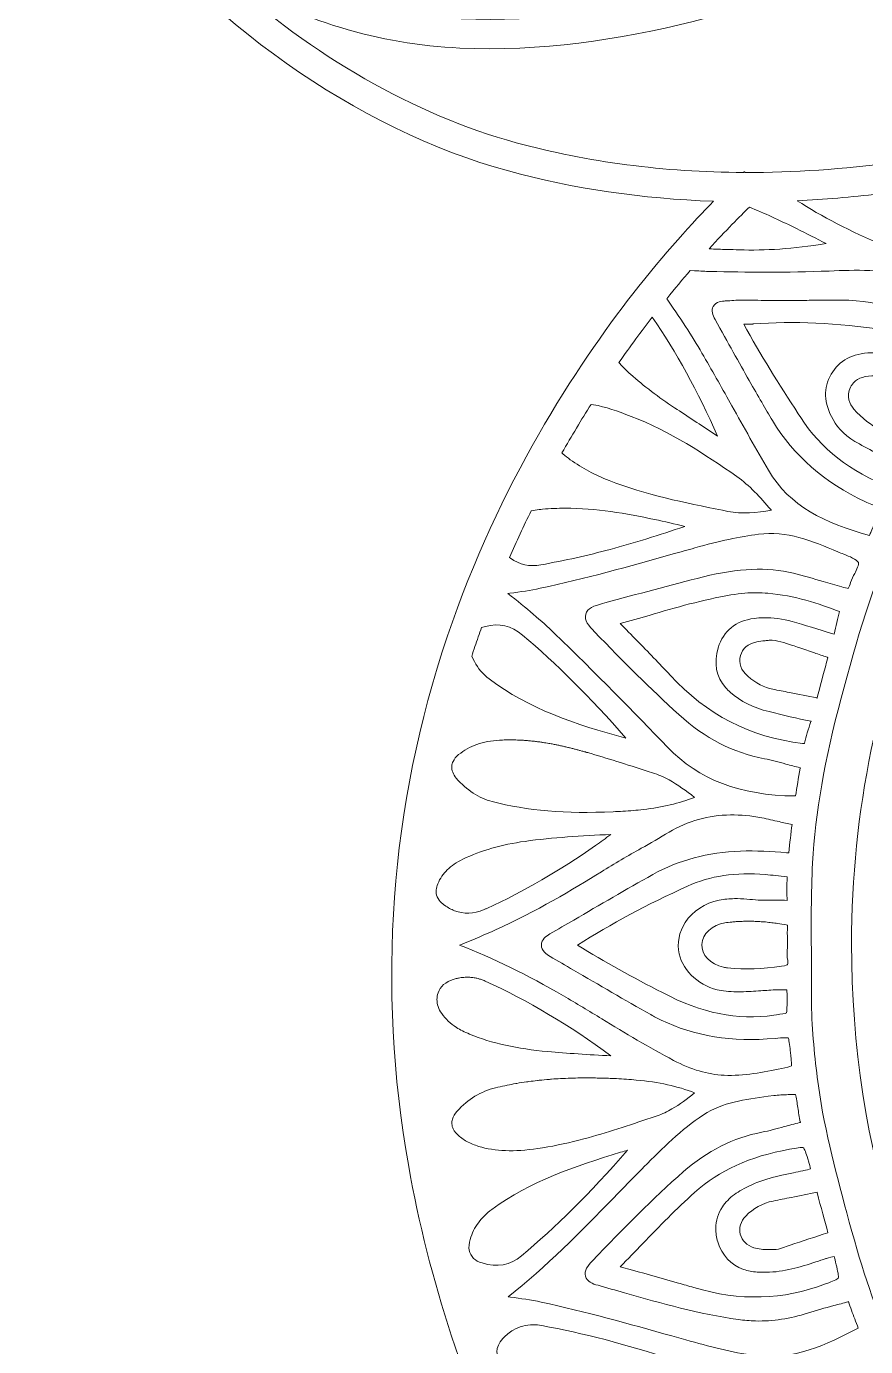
# Model space of a CAD drawing. Extents: x 126 to 2875, y -2951 to -49.
# Drawn here: x 126 to 579, y -1812 to -1100 of the extents above; entities that cross this region are included whole.
import ezdxf

# ---------------------------------------------------------------- set-up
doc = ezdxf.new("R2010")
doc.units = 0
doc.header["$MEASUREMENT"] = 0
doc.layers.add('Layer 1', color=7, linetype='Continuous')

# ---------------------------------------------------------------- blocks, each defined once
blk = doc.blocks.new('block 2')
at = {"layer": 'Layer 1', "lineweight": 0}
for points, knots in [([(2818.52, -1015.73), (2765.29, -1065.49), (2703.63, -1093.3), (2640.24, -1096.15), (2556.69, -1099.87), (2474.7, -1071.45), (2412.6, -1046.28), (2390.46, -1037.31), (2368.11, -1027.6), (2346.48, -1018.23), (2338.27, -1014.67), (2330.02, -1011.09), (2321.71, -1007.53), (2370.51, -1008.44), (2426.27, -1007.2), (2513.09, -924.65), (2568.78, -871.7), (2642.17, -798.11), (2625.81, -711.87), (2622.52, -694.49), (2611.09, -653.09), (2560.09, -612.54), (2565.36, -622.37), (2601.86, -692.87), (2569.54, -747.69), (2554.2, -773.71), (2526.78, -791.73), (2470.03, -803.98), (2455.63, -807.08), (2439.86, -809.44), (2422.81, -811.04), (2491.94, -734.79), (2533.75, -634.63), (2547.11, -513), (2561.91, -378.42), (2538.09, -252.24), (2515.5, -170.1), (2510.84, -153.21), (2505.7, -136.24), (2500.21, -119.65), (2496.11, -107.32), (2491.02, -97.85), (2485.03, -91.28), (2485.03, -91.28), (2489.08, -88.91), (2489.08, -88.91), (2488.22, -87.43), (2467.53, -52.75), (2420.58, -50.35), (2390.21, -48.79), (2356.11, -61.25), (2319.21, -87.4), (2293.72, -105.48), (2266.78, -130.21), (2238.64, -161.33), (2186.92, -191.97), (2146.46, -219.39), (2111.33, -247.55), (2059.02, -289.5), (2001.37, -329.63), (1934.36, -338.98), (1877.45, -346.93), (1826.29, -329.19), (1772.12, -310.4), (1744.15, -300.69), (1715.23, -290.66), (1685.52, -284.53), (1598.6, -266.59), (1534.9, -282.01), (1500.31, -329.06), (1465.72, -282.01), (1402.02, -266.61), (1315.1, -284.53), (1285.39, -290.66), (1256.47, -300.69), (1228.5, -310.4), (1174.33, -329.19), (1123.17, -346.93), (1066.26, -338.98), (999.25, -329.63), (941.6, -289.5), (889.29, -247.55), (854.16, -219.39), (813.72, -191.97), (761.98, -161.33), (733.84, -130.21), (706.9, -105.48), (681.41, -87.4), (644.51, -61.25), (610.42, -48.78), (580.04, -50.35), (533.09, -52.75), (512.4, -87.43), (511.54, -88.91), (511.54, -88.91), (515.6, -91.28), (515.6, -91.28), (509.6, -97.85), (504.51, -107.32), (500.43, -119.65), (494.91, -136.25), (489.76, -153.22), (485.12, -170.1), (462.53, -252.24), (438.71, -378.42), (453.51, -513), (466.87, -634.63), (508.68, -734.79), (577.81, -811.04), (560.76, -809.44), (544.99, -807.08), (530.59, -803.98), (473.84, -791.73), (446.42, -773.71), (431.08, -747.69), (398.76, -692.87), (435.26, -622.37), (440.53, -612.54), (389.53, -653.09), (378.1, -694.49), (374.81, -711.87), (358.45, -798.11), (431.84, -871.7), (487.53, -924.65), (574.36, -1007.2), (630.11, -1008.44), (678.91, -1007.53), (670.6, -1011.09), (662.35, -1014.67), (654.14, -1018.23), (632.51, -1027.6), (610.16, -1037.31), (588.02, -1046.28), (525.92, -1071.45), (443.9, -1099.88), (360.39, -1096.15), (296.99, -1093.3), (235.33, -1065.49), (182.1, -1015.73), (182.1, -1015.73), (125.87, -963.15), (125.87, -963.15), (125.87, -963.15), (170.22, -1026.07), (170.22, -1026.07), (219.77, -1096.34), (304.4, -1156.08), (385.84, -1178.26), (421.01, -1187.83), (457.96, -1193.28), (496.54, -1194.59), (485.65, -1205.66), (470.29, -1222.36), (453.05, -1244.47), (422.71, -1283.4), (380.73, -1347.02), (353.04, -1429.06), (321.9, -1521.35), (314.84, -1617.62), (332.07, -1715.18), (353.53, -1836.78), (412.97, -1960.62), (508.76, -2083.27), (508.76, -2083.27), (517.35, -2094.25), (517.35, -2094.25), (517.35, -2094.25), (522.39, -2081.24), (522.39, -2081.24), (522.59, -2080.7), (544.03, -2026.57), (607.28, -1966.45), (618.55, -1955.74), (631.63, -1944.41), (646.68, -1932.9), (644.92, -1962.85), (643.59, -2025.77), (654.99, -2105.75), (664.24, -2170.7), (680.05, -2233.27), (701.96, -2291.74), (729.36, -2364.83), (766.43, -2431.68), (812.16, -2490.44), (814.05, -2493.21), (839.63, -2531.25), (859.49, -2587.32), (878.32, -2640.42), (895.73, -2721.14), (871.87, -2804.06), (871.87, -2804.06), (865.62, -2825.84), (865.62, -2825.84), (865.62, -2825.84), (884.08, -2812.68), (884.08, -2812.68), (885.65, -2811.57), (922.92, -2784.71), (954.16, -2735.73), (978.8, -2697.08), (1003.28, -2637.97), (992.89, -2564.05), (993.48, -2564.79), (994.03, -2565.49), (994.54, -2566.17), (1016.21, -2595.31), (1039.76, -2622.73), (1064.5, -2647.63), (1109.21, -2692.65), (1155.37, -2726.78), (1201.72, -2749.11), (1255.68, -2775.1), (1310.13, -2785.14), (1363.64, -2778.93), (1378.87, -2809.5), (1404.34, -2833.21), (1429, -2856.2), (1455.2, -2880.59), (1479.94, -2903.62), (1493.04, -2933.91), (1493.04, -2933.91), (1500.31, -2950.67), (1500.31, -2950.67), (1500.31, -2950.67), (1507.58, -2933.91), (1507.58, -2933.91), (1520.68, -2903.62), (1545.42, -2880.59), (1571.62, -2856.2), (1596.29, -2833.21), (1621.76, -2809.5), (1636.98, -2778.93), (1690.49, -2785.14), (1744.94, -2775.1), (1798.9, -2749.11), (1845.25, -2726.78), (1891.43, -2692.65), (1936.12, -2647.63), (1960.86, -2622.73), (1984.41, -2595.33), (2006.08, -2566.18), (2006.59, -2565.5), (2007.14, -2564.79), (2007.73, -2564.05), (1997.35, -2637.97), (2021.82, -2697.08), (2046.46, -2735.73), (2077.7, -2784.71), (2114.98, -2811.57), (2116.54, -2812.68), (2116.54, -2812.68), (2135, -2825.84), (2135, -2825.84), (2135, -2825.84), (2128.75, -2804.06), (2128.75, -2804.06), (2104.89, -2721.14), (2122.3, -2640.42), (2141.13, -2587.32), (2161.01, -2531.22), (2186.59, -2493.18), (2188.46, -2490.44), (2234.19, -2431.68), (2271.26, -2364.83), (2298.65, -2291.74), (2320.57, -2233.27), (2336.38, -2170.7), (2345.63, -2105.75), (2357.03, -2025.77), (2355.7, -1962.85), (2353.94, -1932.9), (2368.99, -1944.41), (2382.07, -1955.74), (2393.34, -1966.45), (2456.59, -2026.57), (2478.03, -2080.7), (2478.23, -2081.24), (2478.23, -2081.24), (2483.25, -2094.29), (2483.25, -2094.29), (2483.25, -2094.29), (2491.86, -2083.27), (2491.86, -2083.27), (2587.65, -1960.62), (2647.09, -1836.78), (2668.55, -1715.18), (2685.78, -1617.62), (2678.72, -1521.35), (2647.58, -1429.06), (2619.89, -1347.02), (2577.91, -1283.4), (2547.57, -1244.47), (2530.33, -1222.36), (2514.97, -1205.66), (2504.08, -1194.59), (2542.66, -1193.28), (2579.61, -1187.83), (2614.78, -1178.26), (2696.22, -1156.08), (2780.85, -1096.34), (2830.4, -1026.07), (2830.4, -1026.07), (2874.75, -963.15), (2874.75, -963.15), (2874.75, -963.15), (2818.52, -1015.73), (2818.52, -1015.73)], [0, 0, 0, 0, 1, 1, 1, 2, 2, 2, 3, 3, 3, 4, 4, 4, 5, 5, 5, 6, 6, 6, 7, 7, 7, 8, 8, 8, 9, 9, 9, 10, 10, 10, 11, 11, 11, 12, 12, 12, 13, 13, 13, 14, 14, 14, 15, 15, 15, 16, 16, 16, 17, 17, 17, 18, 18, 18, 19, 19, 19, 20, 20, 20, 21, 21, 21, 22, 22, 22, 23, 23, 23, 24, 24, 24, 25, 25, 25, 26, 26, 26, 27, 27, 27, 28, 28, 28, 29, 29, 29, 30, 30, 30, 31, 31, 31, 32, 32, 32, 33, 33, 33, 34, 34, 34, 35, 35, 35, 36, 36, 36, 37, 37, 37, 38, 38, 38, 39, 39, 39, 40, 40, 40, 41, 41, 41, 42, 42, 42, 43, 43, 43, 44, 44, 44, 45, 45, 45, 46, 46, 46, 47, 47, 47, 48, 48, 48, 49, 49, 49, 50, 50, 50, 51, 51, 51, 52, 52, 52, 53, 53, 53, 54, 54, 54, 55, 55, 55, 56, 56, 56, 57, 57, 57, 58, 58, 58, 59, 59, 59, 60, 60, 60, 61, 61, 61, 62, 62, 62, 63, 63, 63, 64, 64, 64, 65, 65, 65, 66, 66, 66, 67, 67, 67, 68, 68, 68, 69, 69, 69, 70, 70, 70, 71, 71, 71, 72, 72, 72, 73, 73, 73, 74, 74, 74, 75, 75, 75, 76, 76, 76, 77, 77, 77, 78, 78, 78, 79, 79, 79, 80, 80, 80, 81, 81, 81, 82, 82, 82, 83, 83, 83, 84, 84, 84, 85, 85, 85, 86, 86, 86, 87, 87, 87, 88, 88, 88, 89, 89, 89, 90, 90, 90, 91, 91, 91, 92, 92, 92, 93, 93, 93, 94, 94, 94, 95, 95, 95, 96, 96, 96, 97, 97, 97, 98, 98, 98, 99, 99, 99, 100, 100, 100, 101, 101, 101, 102, 102, 102, 102]), ([(389.99, -1163), (335.28, -1148.08), (279.05, -1115.48), (233.94, -1074.11), (273.72, -1097.11), (316.27, -1110.01), (359.69, -1111.96), (446.26, -1115.82), (530.38, -1086.73), (593.97, -1060.94), (616.29, -1051.9), (638.72, -1042.17), (660.44, -1032.75), (710.27, -1011.14), (761.81, -988.77), (814.63, -973.69), (906.24, -947.48), (993.63, -946.38), (1067.34, -970.54), (1143.23, -995.39), (1209.54, -1049.32), (1249.28, -1118.53), (1257.29, -1132.44), (1264.12, -1146.79), (1269.81, -1161.6), (1270.54, -1163.57), (1271.27, -1165.53), (1272, -1167.49), (1283.74, -1200.08), (1290.03, -1234.99), (1290.96, -1272.74), (1283.19, -1254.7), (1274.52, -1239.14), (1265.03, -1226.24), (1255.44, -1213.22), (1246.02, -1201.16), (1236.49, -1190.06), (1236.26, -1189.78), (1236.02, -1189.49), (1235.78, -1189.23), (1195.67, -1142.75), (1153.32, -1113.34), (1086.59, -1102.24), (1067.26, -1099.03), (1046, -1097.38), (1022.33, -1097.38), (960.36, -1097.38), (881.85, -1108.65), (777.96, -1132.37), (777.96, -1132.37), (777.94, -1132.35), (777.94, -1132.35), (777.94, -1132.35), (777.92, -1132.37), (777.92, -1132.37), (747.21, -1139.38), (714.27, -1147.48), (678.89, -1156.7), (621.07, -1171.75), (565.82, -1179.22), (513.59, -1179.06), (513.59, -1179.06), (513.57, -1179.06), (513.57, -1179.06), (513.57, -1179.06), (513.24, -1178.67), (513.24, -1178.67), (513.16, -1178.71), (513, -1178.86), (512.76, -1179.06), (469.71, -1178.89), (428.71, -1173.52), (389.99, -1163)], [0, 0, 0, 0, 1, 1, 1, 2, 2, 2, 3, 3, 3, 4, 4, 4, 5, 5, 5, 6, 6, 6, 7, 7, 7, 8, 8, 8, 9, 9, 9, 10, 10, 10, 11, 11, 11, 12, 12, 12, 13, 13, 13, 14, 14, 14, 15, 15, 15, 16, 16, 16, 17, 17, 17, 18, 18, 18, 19, 19, 19, 20, 20, 20, 21, 21, 21, 22, 22, 22, 23, 23, 23, 24, 24, 24, 24]), ([(648.52, -1911.71), (648.52, -1911.71), (648.18, -1911.22), (648.18, -1911.22), (643.4, -1904.38), (638.58, -1896.56), (632.97, -1886.63), (629.41, -1880.32), (625.71, -1873.95), (622.13, -1867.79), (610.87, -1848.47), (599.24, -1828.47), (590.49, -1807.47), (582.52, -1788.39), (575.72, -1767.69), (568.4, -1740.32), (562.1, -1716.73), (555.58, -1692.36), (552.46, -1667.12), (550.9, -1654.43), (549.31, -1639.44), (549.39, -1624.41), (549.44, -1616.58), (549.38, -1608.62), (549.31, -1600.92), (549.19, -1584.75), (549.04, -1568.03), (549.96, -1551.65), (551.48, -1524.24), (556.37, -1495.97), (565.33, -1462.68), (573.98, -1430.55), (582.17, -1401.69), (594.97, -1374.1), (600.77, -1361.53), (607.77, -1349.28), (614.55, -1337.44), (618.01, -1331.36), (621.59, -1325.08), (624.99, -1318.81), (645.7, -1280.61), (672.77, -1245.44), (707.75, -1211.31), (707.75, -1211.31), (711.41, -1207.73), (711.41, -1207.73), (724.94, -1194.5), (738.87, -1180.88), (753.74, -1168.77), (745.01, -1184.49), (737.59, -1201.34), (731.61, -1218.99), (731.61, -1218.99), (727.25, -1223.28), (727.25, -1223.28), (678.37, -1271.35), (639.94, -1327.55), (613.03, -1390.29), (585.2, -1455.16), (571.05, -1524.07), (570.97, -1595.1), (570.83, -1704.59), (604.23, -1809.49), (667.58, -1898.47), (661.1, -1902.76), (654.75, -1907.18), (648.52, -1911.71)], [0, 0, 0, 0, 1, 1, 1, 2, 2, 2, 3, 3, 3, 4, 4, 4, 5, 5, 5, 6, 6, 6, 7, 7, 7, 8, 8, 8, 9, 9, 9, 10, 10, 10, 11, 11, 11, 12, 12, 12, 13, 13, 13, 14, 14, 14, 15, 15, 15, 16, 16, 16, 17, 17, 17, 18, 18, 18, 19, 19, 19, 20, 20, 20, 21, 21, 21, 22, 22, 22, 22]), ([(607.95, -1223.56), (607.06, -1223.39), (606.19, -1223.21), (605.3, -1223.04), (599.4, -1221.88), (593.83, -1220.81), (588.62, -1218.59), (569.99, -1210.69), (554.93, -1202.9), (541.64, -1194.28), (556.14, -1193.59), (570.86, -1192.38), (585.77, -1190.6), (585.77, -1190.6), (587.32, -1192.28), (587.32, -1192.28), (590.71, -1195.95), (595.11, -1200.84), (599.08, -1206.08), (603.01, -1211.29), (605.44, -1217.24), (607.95, -1223.56)], [0, 0, 0, 0, 1, 1, 1, 2, 2, 2, 3, 3, 3, 4, 4, 4, 5, 5, 5, 6, 6, 6, 7, 7, 7, 7]), ([(515.86, -1197.81), (515.86, -1197.81), (517.19, -1198.34), (517.19, -1198.34), (525.52, -1201.67), (533.61, -1205.59), (541.19, -1209.33), (546.59, -1211.99), (552.05, -1214.77), (557.35, -1217.47), (539.15, -1220.25), (524.37, -1221.28), (510.34, -1220.81), (508.16, -1220.73), (505.96, -1220.68), (503.77, -1220.62), (500.6, -1220.54), (497.38, -1220.44), (494.16, -1220.3), (503.2, -1210.33), (510.7, -1202.79), (515.86, -1197.81)], [0, 0, 0, 0, 1, 1, 1, 2, 2, 2, 3, 3, 3, 4, 4, 4, 5, 5, 5, 6, 6, 6, 7, 7, 7, 7]), ([(483.94, -1231.9), (483.94, -1231.9), (486.31, -1232.06), (486.31, -1232.06), (489.44, -1232.28), (492.18, -1232.41), (494.7, -1232.46), (513.73, -1232.88), (536.24, -1233.18), (558.87, -1232.22), (573.1, -1231.6), (588.3, -1231.43), (602.94, -1234.18), (612.44, -1235.97), (621.37, -1240.7), (631.03, -1249.08), (633.16, -1250.93), (635.28, -1252.81), (637.39, -1254.7), (639.97, -1257.02), (642.64, -1259.41), (645.34, -1261.71), (645.51, -1261.85), (645.62, -1261.96), (645.72, -1262.06), (645.64, -1262.23), (645.49, -1262.5), (645.24, -1262.9), (644.04, -1264.89), (642.53, -1266.7), (640.93, -1268.61), (639.42, -1270.45), (637.85, -1272.33), (636.49, -1274.45), (633.7, -1272.52), (630.66, -1270.48), (627.19, -1268.23), (606.52, -1254.79), (586.39, -1248.14), (565.65, -1247.91), (560.69, -1247.84), (555.66, -1247.92), (550.8, -1248), (547.29, -1248.05), (543.77, -1248.11), (540.26, -1248.11), (534.83, -1248.13), (529.38, -1248.1), (523.95, -1248.06), (519.22, -1248.03), (514.5, -1248.02), (509.77, -1248.02), (508.22, -1248.02), (506.7, -1248.13), (505.23, -1248.24), (504.44, -1248.29), (503.66, -1248.35), (502.87, -1248.38), (501.24, -1248.46), (497.83, -1248.63), (496.36, -1251.28), (495.06, -1253.6), (496.13, -1256.14), (497.31, -1258.31), (504.44, -1271.16), (510.28, -1281.62), (515.72, -1291.23), (520.72, -1300.03), (524.6, -1306.71), (528.35, -1312.89), (539.88, -1331.9), (556.26, -1346.24), (578.41, -1356.75), (579.55, -1357.29), (580.75, -1357.72), (581.92, -1358.14), (583.84, -1358.82), (586.45, -1359.77), (586.88, -1360.79), (587.18, -1361.5), (585.94, -1363.62), (585.14, -1365.01), (584.36, -1366.38), (583.55, -1367.77), (583.01, -1369.29), (582.6, -1370.44), (582.08, -1371.58), (581.53, -1372.8), (581.21, -1373.5), (580.91, -1374.18), (580.61, -1374.88), (556.33, -1368.07), (537.76, -1359.41), (526.14, -1339.64), (519.41, -1328.19), (512.83, -1316.42), (506.45, -1305.04), (501.51, -1296.22), (496.41, -1287.1), (491.27, -1278.2), (486.01, -1269.07), (479.82, -1259.46), (471.78, -1247.95), (471.78, -1247.95), (471.24, -1247.19), (471.24, -1247.19), (475.64, -1241.72), (479.9, -1236.6), (483.94, -1231.9)], [0, 0, 0, 0, 1, 1, 1, 2, 2, 2, 3, 3, 3, 4, 4, 4, 5, 5, 5, 6, 6, 6, 7, 7, 7, 8, 8, 8, 9, 9, 9, 10, 10, 10, 11, 11, 11, 12, 12, 12, 13, 13, 13, 14, 14, 14, 15, 15, 15, 16, 16, 16, 17, 17, 17, 18, 18, 18, 19, 19, 19, 20, 20, 20, 21, 21, 21, 22, 22, 22, 23, 23, 23, 24, 24, 24, 25, 25, 25, 26, 26, 26, 27, 27, 27, 28, 28, 28, 29, 29, 29, 30, 30, 30, 31, 31, 31, 32, 32, 32, 33, 33, 33, 34, 34, 34, 35, 35, 35, 36, 36, 36, 36]), ([(463.48, -1257.06), (476.43, -1275.97), (487.99, -1297.06), (498.66, -1321.34), (498.66, -1321.34), (496.84, -1320.12), (496.84, -1320.12), (489.59, -1315.29), (482.57, -1310.62), (475.53, -1306), (466.82, -1300.3), (458.81, -1294.21), (451.74, -1287.89), (449.84, -1286.2), (447.94, -1284.31), (445.95, -1282.16), (445.95, -1282.16), (445.47, -1281.65), (445.47, -1281.65), (451.6, -1272.85), (457.64, -1264.64), (463.48, -1257.06)], [0, 0, 0, 0, 1, 1, 1, 2, 2, 2, 3, 3, 3, 4, 4, 4, 5, 5, 5, 6, 6, 6, 7, 7, 7, 7]), ([(597.81, -1280.8), (592.81, -1277.74), (587.35, -1276.26), (581.56, -1276.37), (571.55, -1276.57), (564.29, -1280.45), (559.93, -1287.94), (555.66, -1295.3), (556.01, -1303.29), (560.96, -1312.38), (563.86, -1317.7), (568.37, -1321.88), (575.18, -1325.53), (582.51, -1329.51), (590.41, -1333.73), (598.48, -1337.83), (598.57, -1337.9), (598.69, -1337.95), (598.76, -1337.99), (598.73, -1338.04), (598.7, -1338.09), (598.67, -1338.14), (597.67, -1339.65), (596.74, -1341.22), (595.84, -1342.77), (595.36, -1343.6), (594.89, -1344.44), (594.43, -1345.26), (594.11, -1345.83), (593.79, -1346.38), (593.49, -1346.94), (593.11, -1347.63), (592.73, -1348.33), (592.37, -1349.01), (592.35, -1349.06), (592.32, -1349.09), (592.31, -1349.14), (592.2, -1349.11), (592.07, -1349.06), (591.93, -1348.99), (570.18, -1340.34), (554.35, -1327.99), (543.52, -1311.26), (543.52, -1311.26), (542.21, -1309.2), (542.21, -1309.2), (532.11, -1293.59), (521.67, -1277.46), (512.79, -1260.81), (513.85, -1260.82), (514.91, -1260.82), (515.98, -1260.81), (515.98, -1260.81), (517.68, -1260.81), (517.68, -1260.81), (517.68, -1260.81), (517.92, -1260.79), (517.92, -1260.79), (539.72, -1259.15), (562.83, -1260.17), (588.54, -1263.97), (597.53, -1265.3), (605.81, -1268.71), (613.11, -1274.1), (617.93, -1277.67), (623.02, -1280.99), (627.92, -1284.22), (627.92, -1284.22), (629, -1284.93), (629, -1284.93), (629.11, -1285.01), (629.19, -1285.07), (629.27, -1285.12), (629.25, -1285.15), (629.22, -1285.2), (629.19, -1285.25), (627.46, -1287.67), (626.1, -1290.27), (624.77, -1292.77), (624.25, -1293.78), (623.71, -1294.79), (623.16, -1295.78), (622.98, -1296.11), (622.83, -1296.33), (622.71, -1296.5), (622.33, -1296.3), (621.86, -1295.98), (621.46, -1295.73), (612.03, -1289.63), (604.75, -1285.03), (597.81, -1280.8)], [0, 0, 0, 0, 1, 1, 1, 2, 2, 2, 3, 3, 3, 4, 4, 4, 5, 5, 5, 6, 6, 6, 7, 7, 7, 8, 8, 8, 9, 9, 9, 10, 10, 10, 11, 11, 11, 12, 12, 12, 13, 13, 13, 14, 14, 14, 15, 15, 15, 16, 16, 16, 17, 17, 17, 18, 18, 18, 19, 19, 19, 20, 20, 20, 21, 21, 21, 22, 22, 22, 23, 23, 23, 24, 24, 24, 25, 25, 25, 26, 26, 26, 27, 27, 27, 28, 28, 28, 29, 29, 29, 30, 30, 30, 30]), ([(616.41, -1307.79), (616.4, -1307.82), (616.38, -1307.84), (616.37, -1307.87), (612.85, -1313.88), (609.43, -1319.87), (605.67, -1326.48), (592.42, -1321.61), (580.77, -1316.67), (572.23, -1306.73), (570, -1304.12), (567.88, -1299.95), (570.46, -1294.84), (570.7, -1294.35), (570.97, -1293.91), (571.27, -1293.48), (573.34, -1290.54), (576.78, -1289.02), (581.91, -1288.73), (582.22, -1288.76), (582.54, -1288.81), (582.86, -1288.86), (588.19, -1289.49), (593, -1292.17), (598.07, -1295.02), (599.22, -1295.66), (600.38, -1296.31), (601.53, -1296.95), (605.08, -1298.86), (608.23, -1301.36), (611.55, -1304.01), (613.06, -1305.21), (614.58, -1306.41), (616.13, -1307.57), (616.24, -1307.65), (616.34, -1307.73), (616.41, -1307.79)], [0, 0, 0, 0, 1, 1, 1, 2, 2, 2, 3, 3, 3, 4, 4, 4, 5, 5, 5, 6, 6, 6, 7, 7, 7, 8, 8, 8, 9, 9, 9, 10, 10, 10, 11, 11, 11, 12, 12, 12, 12]), ([(430.51, -1304.15), (430.51, -1304.15), (431.81, -1304.37), (431.81, -1304.37), (438.39, -1305.53), (444.6, -1307.79), (452.02, -1310.62), (473.08, -1318.66), (491.74, -1331.06), (509.03, -1343.04), (515.99, -1347.87), (521.59, -1354.27), (527.52, -1361.04), (527.59, -1361.14), (527.67, -1361.21), (527.75, -1361.31), (519.85, -1362.58), (511.86, -1363.43), (504.31, -1361.91), (504.31, -1361.91), (501.3, -1361.31), (501.3, -1361.31), (480.9, -1357.21), (459.81, -1352.97), (440.15, -1345.24), (432.63, -1342.28), (425.59, -1338.5), (419.24, -1333.99), (417.89, -1333.04), (416.57, -1331.96), (415.3, -1330.81), (415.3, -1330.81), (414.76, -1330.32), (414.76, -1330.32), (419.97, -1321.18), (425.22, -1312.44), (430.51, -1304.15)], [0, 0, 0, 0, 1, 1, 1, 2, 2, 2, 3, 3, 3, 4, 4, 4, 5, 5, 5, 6, 6, 6, 7, 7, 7, 8, 8, 8, 9, 9, 9, 10, 10, 10, 11, 11, 11, 12, 12, 12, 12]), ([(398.14, -1361.59), (398.14, -1361.59), (400.39, -1361.23), (400.39, -1361.23), (401.83, -1360.99), (403.09, -1360.82), (404.28, -1360.72), (408.37, -1360.36), (412.42, -1360.19), (416.45, -1360.19), (433.2, -1360.19), (449.44, -1363.05), (464.72, -1366.26), (470.16, -1367.4), (475.67, -1368.72), (481.02, -1370), (467.16, -1374.73), (453.92, -1378.8), (440.75, -1382.36), (428.85, -1385.59), (416.28, -1388.39), (403.41, -1390.71), (397.22, -1391.83), (391.84, -1390.67), (386.93, -1387.18), (386.93, -1387.18), (386.38, -1386.8), (386.38, -1386.8), (390.18, -1378.14), (394.1, -1369.73), (398.14, -1361.59)], [0, 0, 0, 0, 1, 1, 1, 2, 2, 2, 3, 3, 3, 4, 4, 4, 5, 5, 5, 6, 6, 6, 7, 7, 7, 8, 8, 8, 9, 9, 9, 10, 10, 10, 10]), ([(386.69, -1406.06), (392.36, -1405.27), (397.73, -1404.52), (403.05, -1403.38), (427.25, -1398.26), (451.41, -1391.45), (474.76, -1384.86), (478.65, -1383.77), (482.54, -1382.68), (486.44, -1381.59), (499.7, -1377.87), (510.61, -1375.54), (520.76, -1374.24), (535.83, -1372.31), (549.63, -1377.63), (563.62, -1383.71), (564.6, -1384.15), (565.68, -1384.56), (566.76, -1384.99), (569.99, -1386.24), (573.64, -1387.68), (574.67, -1389.52), (575.18, -1390.45), (573.64, -1393.41), (572.65, -1395.36), (571.82, -1396.93), (571, -1398.56), (570.43, -1400.19), (570.07, -1401.31), (569.56, -1402.75), (569.23, -1403.45), (568.45, -1403.35), (566.93, -1402.94), (565.79, -1402.63), (562.39, -1401.71), (558.92, -1400.69), (555.58, -1399.71), (550.37, -1398.18), (544.99, -1396.61), (539.59, -1395.3), (525.39, -1391.86), (509.99, -1392.46), (491.09, -1397.2), (473.3, -1401.66), (455.3, -1406.55), (437.9, -1411.25), (437.9, -1411.25), (436.56, -1411.63), (436.56, -1411.63), (432.17, -1412.82), (428.48, -1414.07), (427.57, -1417.38), (426.66, -1420.67), (429.2, -1423.6), (432.33, -1426.83), (448.05, -1443.01), (462.33, -1457.54), (477.81, -1471.53), (491.98, -1484.34), (507.08, -1492.11), (523.97, -1495.29), (527.85, -1496.02), (531.79, -1497.13), (535.6, -1498.19), (538.04, -1498.87), (540.56, -1499.57), (543.09, -1500.18), (543.19, -1500.21), (543.27, -1500.23), (543.34, -1500.26), (543.34, -1500.28), (543.34, -1500.29), (543.33, -1500.33), (542.27, -1505.87), (541.43, -1510.8), (540.78, -1515.41), (540.78, -1515.41), (540.59, -1515.41), (540.59, -1515.41), (510.59, -1515.02), (488.72, -1506.66), (471.75, -1489.1), (453.92, -1470.66), (432.73, -1448.94), (410.72, -1427.68), (403.7, -1420.91), (395.7, -1414.09), (385.57, -1406.22), (385.95, -1406.17), (386.31, -1406.11), (386.69, -1406.06)], [0, 0, 0, 0, 1, 1, 1, 2, 2, 2, 3, 3, 3, 4, 4, 4, 5, 5, 5, 6, 6, 6, 7, 7, 7, 8, 8, 8, 9, 9, 9, 10, 10, 10, 11, 11, 11, 12, 12, 12, 13, 13, 13, 14, 14, 14, 15, 15, 15, 16, 16, 16, 17, 17, 17, 18, 18, 18, 19, 19, 19, 20, 20, 20, 21, 21, 21, 22, 22, 22, 23, 23, 23, 24, 24, 24, 25, 25, 25, 26, 26, 26, 27, 27, 27, 28, 28, 28, 29, 29, 29, 30, 30, 30, 30]), ([(538.94, -1421.29), (533.8, -1419.82), (528.62, -1419.14), (523.48, -1419.25), (521.77, -1419.29), (520.06, -1419.42), (518.37, -1419.64), (508.49, -1420.91), (501.81, -1426.37), (499.05, -1435.42), (496.52, -1443.7), (497.95, -1451.11), (503.14, -1457.05), (503.87, -1457.9), (504.69, -1458.73), (505.59, -1459.5), (511.1, -1464.36), (517.94, -1467.76), (526.47, -1469.92), (534.12, -1471.85), (541.67, -1473.57), (548.92, -1475.06), (548.98, -1475.08), (549.04, -1475.09), (549.11, -1475.11), (549.11, -1475.12), (549.09, -1475.16), (549.09, -1475.19), (547.59, -1479.43), (546.45, -1483.25), (545.58, -1486.85), (545.55, -1486.97), (545.53, -1487.06), (545.5, -1487.14), (545.29, -1487.12), (544.98, -1487.11), (544.5, -1487.04), (516.23, -1483.69), (492.88, -1471.64), (473.11, -1450.22), (467.27, -1443.89), (461.13, -1437.64), (455.21, -1431.59), (452.2, -1428.54), (449.21, -1425.48), (446.23, -1422.41), (451.45, -1420.97), (456.69, -1419.44), (461.79, -1417.96), (476.12, -1413.78), (490.93, -1409.46), (505.88, -1406.98), (511.4, -1406.06), (515.63, -1405.68), (519.65, -1405.78), (521.75, -1405.81), (523.83, -1405.92), (525.87, -1406.09), (540.21, -1407.28), (553.33, -1411.66), (564.51, -1415.95), (563.58, -1419.52), (562.45, -1423.88), (561.61, -1428.19), (552.56, -1425.32), (545.56, -1423.19), (538.94, -1421.29)], [0, 0, 0, 0, 1, 1, 1, 2, 2, 2, 3, 3, 3, 4, 4, 4, 5, 5, 5, 6, 6, 6, 7, 7, 7, 8, 8, 8, 9, 9, 9, 10, 10, 10, 11, 11, 11, 12, 12, 12, 13, 13, 13, 14, 14, 14, 15, 15, 15, 16, 16, 16, 17, 17, 17, 18, 18, 18, 19, 19, 19, 20, 20, 20, 21, 21, 21, 22, 22, 22, 22]), ([(367.81, -1434.79), (368.98, -1431.32), (370.17, -1427.91), (371.39, -1424.5), (371.39, -1424.5), (373.49, -1423.95), (373.49, -1423.95), (380.89, -1422.02), (387.41, -1423.54), (393.44, -1428.6), (411.74, -1444.02), (429.53, -1461.73), (449.29, -1484.26), (421.79, -1476.79), (397.09, -1468.44), (375.5, -1452.25), (372.08, -1449.67), (369.47, -1446.6), (367.52, -1442.85), (367.52, -1442.85), (366.08, -1440.08), (366.08, -1440.08), (366.65, -1438.32), (367.22, -1436.55), (367.81, -1434.79)], [0, 0, 0, 0, 1, 1, 1, 2, 2, 2, 3, 3, 3, 4, 4, 4, 5, 5, 5, 6, 6, 6, 7, 7, 7, 8, 8, 8, 8]), ([(558.26, -1440.71), (558.26, -1440.74), (558.24, -1440.79), (558.22, -1440.85), (556.31, -1447.28), (554.62, -1453.88), (552.99, -1460.24), (552.99, -1460.24), (552.48, -1462.22), (552.48, -1462.22), (552.45, -1462.37), (552.42, -1462.48), (552.38, -1462.57), (552.34, -1462.57), (552.29, -1462.56), (552.23, -1462.54), (547.3, -1461.43), (542.28, -1460.48), (537.42, -1459.56), (534.45, -1458.99), (531.46, -1458.42), (528.5, -1457.82), (523.76, -1456.86), (519.36, -1454.58), (515.04, -1450.84), (511.23, -1447.52), (509.91, -1443.88), (511.04, -1439.7), (512.1, -1435.76), (514.91, -1433.38), (519.9, -1432.21), (521.28, -1431.89), (522.77, -1431.77), (524.35, -1431.64), (525.08, -1431.58), (525.82, -1431.51), (526.55, -1431.42), (530.79, -1431.29), (534.84, -1432.7), (539.12, -1434.19), (540.27, -1434.59), (541.43, -1435), (542.6, -1435.36), (545.37, -1436.25), (548.19, -1437.23), (550.91, -1438.18), (553.21, -1438.99), (555.49, -1439.78), (557.8, -1440.54), (557.99, -1440.6), (558.15, -1440.66), (558.26, -1440.71)], [0, 0, 0, 0, 1, 1, 1, 2, 2, 2, 3, 3, 3, 4, 4, 4, 5, 5, 5, 6, 6, 6, 7, 7, 7, 8, 8, 8, 9, 9, 9, 10, 10, 10, 11, 11, 11, 12, 12, 12, 13, 13, 13, 14, 14, 14, 15, 15, 15, 16, 16, 16, 17, 17, 17, 17]), ([(355.35, -1499.3), (355.43, -1498.46), (355.65, -1497.62), (356.02, -1496.81), (356.63, -1495.47), (357.65, -1494.22), (359.02, -1493.09), (361.91, -1490.73), (365.17, -1488.91), (368.82, -1487.63), (372.5, -1486.33), (376.56, -1485.56), (381.12, -1485.29), (382.18, -1485.22), (383.24, -1485.19), (384.3, -1485.16), (384.67, -1485.16), (385.03, -1485.14), (385.4, -1485.14), (386.08, -1485.13), (386.77, -1485.13), (387.45, -1485.13), (387.93, -1485.14), (388.39, -1485.14), (388.86, -1485.16), (389.48, -1485.16), (390.1, -1485.18), (390.7, -1485.21), (391.17, -1485.22), (391.63, -1485.24), (392.09, -1485.27), (392.71, -1485.29), (393.33, -1485.34), (393.94, -1485.37), (394.39, -1485.4), (394.83, -1485.43), (395.27, -1485.46), (395.91, -1485.51), (396.54, -1485.57), (397.17, -1485.64), (397.6, -1485.67), (398.01, -1485.7), (398.42, -1485.75), (399.11, -1485.83), (399.79, -1485.9), (400.45, -1485.98), (400.81, -1486.02), (401.18, -1486.06), (401.53, -1486.11), (402.35, -1486.21), (403.17, -1486.33), (403.98, -1486.44), (404.19, -1486.47), (404.39, -1486.51), (404.6, -1486.54), (405.61, -1486.7), (406.62, -1486.85), (407.64, -1487.03), (407.84, -1487.06), (408.06, -1487.11), (408.27, -1487.16), (409.06, -1487.28), (409.84, -1487.42), (410.6, -1487.58), (410.93, -1487.65), (411.26, -1487.71), (411.59, -1487.77), (412.24, -1487.92), (412.89, -1488.04), (413.53, -1488.17), (413.87, -1488.25), (414.24, -1488.33), (414.59, -1488.41), (415.19, -1488.55), (415.79, -1488.67), (416.38, -1488.82), (416.74, -1488.9), (417.1, -1488.98), (417.47, -1489.07), (418.05, -1489.2), (418.62, -1489.34), (419.19, -1489.48), (419.54, -1489.56), (419.89, -1489.66), (420.24, -1489.74), (420.81, -1489.89), (421.38, -1490.04), (421.95, -1490.18), (422.28, -1490.27), (422.6, -1490.35), (422.93, -1490.43), (423.5, -1490.59), (424.07, -1490.75), (424.64, -1490.91), (424.64, -1490.91), (425.54, -1491.14), (425.54, -1491.14), (426.16, -1491.32), (426.78, -1491.49), (427.38, -1491.67), (427.6, -1491.73), (427.82, -1491.79), (428.04, -1491.86), (428.86, -1492.09), (429.67, -1492.33), (430.48, -1492.57), (441.02, -1495.7), (451.33, -1498.93), (463.58, -1502.84), (466.71, -1503.84), (469.67, -1505.17), (472.52, -1506.74), (477.29, -1509.36), (481.75, -1512.66), (486.28, -1516.17), (477.87, -1519.35), (468.93, -1521.46), (458.55, -1522.69), (455.09, -1523.1), (451.47, -1523.42), (447.64, -1523.64), (445.87, -1523.74), (444.12, -1523.83), (442.4, -1523.91), (416.53, -1525.07), (396.22, -1523.34), (377.13, -1518.4), (373.49, -1517.45), (370.07, -1515.95), (366.86, -1513.84), (363.65, -1511.75), (360.62, -1509.06), (357.76, -1505.77), (356, -1503.73), (355.16, -1501.5), (355.35, -1499.3)], [0, 0, 0, 0, 1, 1, 1, 2, 2, 2, 3, 3, 3, 4, 4, 4, 5, 5, 5, 6, 6, 6, 7, 7, 7, 8, 8, 8, 9, 9, 9, 10, 10, 10, 11, 11, 11, 12, 12, 12, 13, 13, 13, 14, 14, 14, 15, 15, 15, 16, 16, 16, 17, 17, 17, 18, 18, 18, 19, 19, 19, 20, 20, 20, 21, 21, 21, 22, 22, 22, 23, 23, 23, 24, 24, 24, 25, 25, 25, 26, 26, 26, 27, 27, 27, 28, 28, 28, 29, 29, 29, 30, 30, 30, 31, 31, 31, 32, 32, 32, 33, 33, 33, 34, 34, 34, 35, 35, 35, 36, 36, 36, 37, 37, 37, 38, 38, 38, 39, 39, 39, 40, 40, 40, 41, 41, 41, 42, 42, 42, 43, 43, 43, 44, 44, 44, 45, 45, 45, 45]), ([(535.92, -1545.99), (527.8, -1545.42), (519.39, -1544.82), (511, -1545.12), (493.59, -1545.76), (477.68, -1550.01), (463.74, -1557.8), (449.44, -1565.8), (435.07, -1574.19), (421.17, -1582.31), (416.87, -1584.81), (412.58, -1587.33), (408.27, -1589.83), (406.29, -1590.97), (403.68, -1592.83), (403.68, -1595.86), (403.68, -1598.88), (406.32, -1600.78), (408.32, -1601.94), (412.53, -1604.39), (416.74, -1606.84), (420.95, -1609.3), (434.58, -1617.26), (448.67, -1625.47), (462.66, -1633.36), (464.5, -1634.39), (466.37, -1635.35), (468.25, -1636.25), (486.2, -1644.98), (506.37, -1648.22), (529.83, -1646.16), (531.74, -1645.99), (533.7, -1645.82), (535.05, -1645.8), (535.86, -1645.78), (536.46, -1645.82), (536.7, -1645.94), (537.19, -1646.53), (537.57, -1649.73), (537.93, -1652.8), (537.99, -1653.3), (538.04, -1653.81), (538.09, -1654.32), (538.12, -1654.79), (538.17, -1655.25), (538.22, -1655.73), (538.39, -1657.37), (538.58, -1659.07), (538.6, -1660.13), (538.6, -1660.47), (538.58, -1660.76), (538.53, -1660.95), (537.88, -1661.34), (535.59, -1661.84), (533.31, -1662.34), (523.48, -1664.48), (512.98, -1666.52), (502.25, -1666.03), (493.31, -1665.62), (484.38, -1663.01), (474.98, -1658.04), (461.79, -1651.07), (448.81, -1643.2), (436.26, -1635.59), (429.48, -1631.49), (422.47, -1627.23), (415.5, -1623.16), (396.11, -1611.86), (377.77, -1602.92), (359.52, -1595.87), (360.12, -1595.64), (360.72, -1595.38), (361.34, -1595.13), (367.1, -1592.74), (373.07, -1590.27), (378.84, -1587.67), (400.75, -1577.78), (420.9, -1565.69), (436, -1556.27), (443.05, -1551.87), (450.41, -1547.67), (457.53, -1543.62), (462.46, -1540.82), (467.57, -1537.91), (472.54, -1534.95), (482.78, -1528.85), (493.72, -1525.76), (505.69, -1525.61), (511.12, -1525.54), (516.77, -1526.08), (522.66, -1527.22), (525.74, -1527.82), (528.89, -1528.55), (531.93, -1529.25), (534.24, -1529.77), (536.54, -1530.29), (538.85, -1530.78), (538.25, -1535.56), (537.68, -1540.58), (537.11, -1546.09), (537, -1546.07), (536.9, -1546.07), (536.81, -1546.06), (536.81, -1546.06), (535.92, -1545.99), (535.92, -1545.99)], [0, 0, 0, 0, 1, 1, 1, 2, 2, 2, 3, 3, 3, 4, 4, 4, 5, 5, 5, 6, 6, 6, 7, 7, 7, 8, 8, 8, 9, 9, 9, 10, 10, 10, 11, 11, 11, 12, 12, 12, 13, 13, 13, 14, 14, 14, 15, 15, 15, 16, 16, 16, 17, 17, 17, 18, 18, 18, 19, 19, 19, 20, 20, 20, 21, 21, 21, 22, 22, 22, 23, 23, 23, 24, 24, 24, 25, 25, 25, 26, 26, 26, 27, 27, 27, 28, 28, 28, 29, 29, 29, 30, 30, 30, 31, 31, 31, 32, 32, 32, 33, 33, 33, 34, 34, 34, 35, 35, 35, 35]), ([(346.91, -1566.1), (347.01, -1565.04), (347.31, -1563.91), (347.8, -1562.73), (348.97, -1559.91), (350.67, -1557.42), (352.9, -1555.24), (355.15, -1553.05), (357.93, -1551.17), (361.3, -1549.54), (371.17, -1544.81), (382.14, -1541.64), (394.83, -1539.87), (410.12, -1537.73), (425.26, -1536.91), (441.12, -1536.16), (438.36, -1538.21), (435.61, -1540.18), (432.85, -1542.12), (413.57, -1555.67), (394.29, -1566.83), (374.32, -1576.01), (373.78, -1576.26), (373.26, -1576.48), (372.73, -1576.69), (367, -1579), (361.83, -1579.2), (356.84, -1577.29), (355.02, -1576.59), (353.25, -1575.61), (351.46, -1574.36), (350.9, -1573.95), (350.4, -1573.55), (349.94, -1573.14), (347.66, -1571.07), (346.66, -1568.76), (346.91, -1566.1)], [0, 0, 0, 0, 1, 1, 1, 2, 2, 2, 3, 3, 3, 4, 4, 4, 5, 5, 5, 6, 6, 6, 7, 7, 7, 8, 8, 8, 9, 9, 9, 10, 10, 10, 11, 11, 11, 12, 12, 12, 12]), ([(536.17, -1570.31), (536.19, -1570.78), (536.21, -1571.24), (536.22, -1571.7), (534.35, -1571.67), (532.47, -1571.65), (530.59, -1571.64), (528.72, -1571.64), (526.85, -1571.64), (525.03, -1571.65), (523.57, -1571.65), (522.12, -1571.67), (520.68, -1571.67), (516.66, -1571.21), (512.3, -1570.72), (507.81, -1570.78), (505.1, -1570.82), (502.35, -1571.05), (499.59, -1571.61), (491.91, -1573.16), (485.25, -1577.53), (481.29, -1583.57), (477.91, -1588.73), (476.73, -1594.77), (478, -1600.54), (480.09, -1610.23), (489.59, -1618.54), (500.59, -1620.31), (504.23, -1620.9), (507.84, -1621.06), (511.42, -1621.01), (514.99, -1620.96), (518.54, -1620.71), (522.02, -1620.47), (524.9, -1620.27), (527.9, -1620.05), (530.79, -1619.97), (530.79, -1619.97), (531.46, -1619.95), (531.46, -1619.95), (533.29, -1619.89), (535.16, -1619.84), (536.03, -1619.97), (536.19, -1620.87), (536.19, -1622.96), (536.19, -1625.02), (536.19, -1625.02), (536.19, -1625.85), (536.19, -1625.85), (536.19, -1628.63), (536.19, -1631.78), (535.81, -1632.36), (535.34, -1632.76), (532.85, -1633.1), (530.46, -1633.44), (530.46, -1633.44), (529.05, -1633.64), (529.05, -1633.64), (509.34, -1636.44), (490.24, -1632.58), (468.9, -1621.47), (453.1, -1613.24), (437.7, -1605.09), (423.13, -1595.86), (441.26, -1584.37), (460.71, -1573.95), (482.56, -1564.01), (494.68, -1558.5), (508.41, -1556.46), (524.51, -1557.77), (526.33, -1557.93), (528.15, -1558.14), (529.97, -1558.34), (532.01, -1558.58), (534.12, -1558.82), (536.22, -1558.97), (536.16, -1561.52), (536.11, -1563.79), (536.11, -1565.88), (536.11, -1567.43), (536.13, -1568.9), (536.17, -1570.31)], [0, 0, 0, 0, 1, 1, 1, 2, 2, 2, 3, 3, 3, 4, 4, 4, 5, 5, 5, 6, 6, 6, 7, 7, 7, 8, 8, 8, 9, 9, 9, 10, 10, 10, 11, 11, 11, 12, 12, 12, 13, 13, 13, 14, 14, 14, 15, 15, 15, 16, 16, 16, 17, 17, 17, 18, 18, 18, 19, 19, 19, 20, 20, 20, 21, 21, 21, 22, 22, 22, 23, 23, 23, 24, 24, 24, 25, 25, 25, 26, 26, 26, 27, 27, 27, 27]), ([(533.25, -1607.27), (523.04, -1608.81), (513.49, -1609.09), (504.06, -1608.14), (503.28, -1608.06), (502.6, -1607.95), (501.95, -1607.81), (494.78, -1606.15), (489.92, -1601.07), (490.16, -1595.48), (490.38, -1589.87), (495.87, -1584.76), (502.68, -1583.83), (503.88, -1583.65), (505.1, -1583.53), (506.32, -1583.4), (506.72, -1583.37), (507.11, -1583.34), (507.51, -1583.3), (508.35, -1583.23), (509.2, -1583.16), (510.06, -1583.11), (510.5, -1583.1), (510.93, -1583.07), (511.37, -1583.05), (512.24, -1583.02), (513.11, -1582.99), (513.98, -1582.99), (514.38, -1582.97), (514.76, -1582.96), (515.15, -1582.96), (515.6, -1582.96), (516.04, -1582.97), (516.48, -1582.99), (517.61, -1582.99), (518.75, -1583.02), (519.87, -1583.07), (520.41, -1583.08), (520.95, -1583.13), (521.48, -1583.16), (522.53, -1583.23), (523.57, -1583.3), (524.62, -1583.38), (525.17, -1583.45), (525.73, -1583.49), (526.28, -1583.56), (527.37, -1583.67), (528.46, -1583.81), (529.57, -1583.95), (530.05, -1584.03), (530.54, -1584.08), (531.03, -1584.16), (532.6, -1584.4), (534.18, -1584.67), (535.76, -1584.98), (536.09, -1585.05), (536.3, -1585.11), (536.44, -1585.16), (536.44, -1585.16), (536.44, -1585.6), (536.44, -1585.6), (536.28, -1588.07), (536.32, -1590.54), (536.36, -1592.93), (536.36, -1593.94), (536.38, -1594.94), (536.38, -1595.95), (536.38, -1596.7), (536.35, -1597.46), (536.32, -1598.22), (536.24, -1600.12), (536.16, -1602.08), (536.51, -1604.1), (536.73, -1605.34), (536.62, -1606.02), (536.46, -1606.24), (536.33, -1606.43), (535.75, -1606.89), (533.25, -1607.27)], [0, 0, 0, 0, 1, 1, 1, 2, 2, 2, 3, 3, 3, 4, 4, 4, 5, 5, 5, 6, 6, 6, 7, 7, 7, 8, 8, 8, 9, 9, 9, 10, 10, 10, 11, 11, 11, 12, 12, 12, 13, 13, 13, 14, 14, 14, 15, 15, 15, 16, 16, 16, 17, 17, 17, 18, 18, 18, 19, 19, 19, 20, 20, 20, 21, 21, 21, 22, 22, 22, 23, 23, 23, 24, 24, 24, 25, 25, 25, 26, 26, 26, 26]), ([(349.87, -1632.77), (348.2, -1630.35), (347.33, -1627.71), (347.33, -1625.16), (347.33, -1623.96), (347.52, -1622.78), (347.91, -1621.66), (349.12, -1618.19), (352.03, -1615.6), (356.13, -1614.35), (356.86, -1614.12), (357.57, -1613.95), (358.26, -1613.78), (358.49, -1613.73), (358.71, -1613.7), (358.93, -1613.65), (359.4, -1613.56), (359.9, -1613.46), (360.39, -1613.4), (360.64, -1613.37), (360.89, -1613.33), (361.15, -1613.3), (361.59, -1613.25), (362.02, -1613.21), (362.46, -1613.19), (362.71, -1613.18), (362.98, -1613.16), (363.24, -1613.16), (363.62, -1613.14), (363.98, -1613.14), (364.34, -1613.16), (364.79, -1613.18), (365.25, -1613.19), (365.69, -1613.24), (366.01, -1613.25), (366.32, -1613.29), (366.64, -1613.33), (367.1, -1613.38), (367.54, -1613.46), (368, -1613.56), (368.3, -1613.6), (368.59, -1613.67), (368.89, -1613.73), (369.38, -1613.84), (369.87, -1613.98), (370.36, -1614.14), (370.61, -1614.22), (370.85, -1614.28), (371.1, -1614.36), (371.83, -1614.62), (372.56, -1614.9), (373.29, -1615.23), (396.56, -1625.85), (418.8, -1639.07), (441.12, -1655.54), (429.12, -1655.06), (417.37, -1654.14), (407.15, -1653.26), (390.41, -1651.83), (376.98, -1648.82), (364.9, -1643.84), (362.22, -1642.73), (359.9, -1641.57), (357.87, -1640.29), (354.5, -1638.15), (351.92, -1635.72), (349.87, -1632.77)], [0, 0, 0, 0, 1, 1, 1, 2, 2, 2, 3, 3, 3, 4, 4, 4, 5, 5, 5, 6, 6, 6, 7, 7, 7, 8, 8, 8, 9, 9, 9, 10, 10, 10, 11, 11, 11, 12, 12, 12, 13, 13, 13, 14, 14, 14, 15, 15, 15, 16, 16, 16, 17, 17, 17, 18, 18, 18, 19, 19, 19, 20, 20, 20, 21, 21, 21, 22, 22, 22, 22]), ([(356.1, -1694.98), (355.68, -1694.11), (355.45, -1693.23), (355.37, -1692.32), (355.3, -1691.45), (355.4, -1690.6), (355.65, -1689.73), (356.05, -1688.29), (356.89, -1686.86), (358.12, -1685.52), (364.2, -1678.87), (371.02, -1674.72), (378.94, -1672.81), (380.6, -1672.41), (382.28, -1672.03), (383.96, -1671.68), (384.4, -1671.59), (384.84, -1671.51), (385.27, -1671.41), (386.79, -1671.11), (388.31, -1670.81), (389.84, -1670.54), (390.05, -1670.51), (390.24, -1670.48), (390.45, -1670.43), (392.17, -1670.15), (393.91, -1669.88), (395.65, -1669.62), (396.1, -1669.56), (396.52, -1669.5), (396.97, -1669.45), (398.47, -1669.24), (399.98, -1669.05), (401.51, -1668.88), (401.83, -1668.85), (402.16, -1668.8), (402.48, -1668.77), (404.28, -1668.56), (406.12, -1668.4), (407.95, -1668.25), (408.37, -1668.21), (408.79, -1668.18), (409.2, -1668.15), (410.76, -1668.04), (412.34, -1667.93), (413.94, -1667.85), (414.33, -1667.82), (414.74, -1667.8), (415.16, -1667.79), (417.07, -1667.69), (419, -1667.61), (420.97, -1667.57), (421.33, -1667.55), (421.69, -1667.55), (422.06, -1667.53), (423.74, -1667.5), (425.45, -1667.49), (427.17, -1667.47), (427.17, -1667.47), (428.75, -1667.47), (428.75, -1667.47), (429.77, -1667.47), (430.78, -1667.49), (431.81, -1667.5), (432.46, -1667.5), (433.12, -1667.52), (433.77, -1667.53), (434.85, -1667.55), (435.92, -1667.58), (437.02, -1667.61), (437.65, -1667.63), (438.28, -1667.65), (438.92, -1667.66), (440.09, -1667.71), (441.29, -1667.76), (442.48, -1667.82), (443.05, -1667.83), (443.62, -1667.87), (444.19, -1667.88), (445.96, -1667.98), (447.75, -1668.07), (449.55, -1668.2), (451.37, -1668.31), (453.15, -1668.45), (454.87, -1668.61), (466.98, -1669.73), (477.11, -1671.97), (486.34, -1675.51), (482.31, -1678.73), (478.33, -1681.78), (474.09, -1684.23), (471.54, -1685.72), (468.9, -1686.97), (466.08, -1687.92), (466.08, -1687.92), (462.84, -1689.02), (462.84, -1689.02), (450.99, -1693), (438.9, -1697.07), (426.6, -1700.35), (419.22, -1702.31), (411.78, -1703.99), (404.27, -1705.21), (390.89, -1707.35), (380.77, -1707.25), (371.48, -1704.88), (369.17, -1704.29), (367, -1703.5), (364.99, -1702.52), (362.98, -1701.55), (361.13, -1700.38), (359.44, -1699.04), (357.9, -1697.8), (356.76, -1696.42), (356.1, -1694.98)], [0, 0, 0, 0, 1, 1, 1, 2, 2, 2, 3, 3, 3, 4, 4, 4, 5, 5, 5, 6, 6, 6, 7, 7, 7, 8, 8, 8, 9, 9, 9, 10, 10, 10, 11, 11, 11, 12, 12, 12, 13, 13, 13, 14, 14, 14, 15, 15, 15, 16, 16, 16, 17, 17, 17, 18, 18, 18, 19, 19, 19, 20, 20, 20, 21, 21, 21, 22, 22, 22, 23, 23, 23, 24, 24, 24, 25, 25, 25, 26, 26, 26, 27, 27, 27, 28, 28, 28, 29, 29, 29, 30, 30, 30, 31, 31, 31, 32, 32, 32, 33, 33, 33, 34, 34, 34, 35, 35, 35, 36, 36, 36, 37, 37, 37, 38, 38, 38, 38]), ([(525.95, -1677.41), (525.95, -1677.41), (528.96, -1677.02), (528.96, -1677.02), (531.5, -1676.67), (534.1, -1676.59), (536.85, -1676.48), (536.85, -1676.48), (537.09, -1676.48), (537.09, -1676.48), (538.14, -1676.43), (539.24, -1676.4), (540.05, -1676.41), (540.32, -1676.41), (540.54, -1676.43), (540.73, -1676.45), (540.94, -1677.11), (541.18, -1678.47), (541.4, -1679.82), (541.6, -1681.04), (541.79, -1682.27), (541.98, -1683.51), (542.36, -1686.02), (542.77, -1688.65), (543.33, -1691.23), (543.34, -1691.31), (543.36, -1691.39), (543.38, -1691.45), (543.27, -1691.48), (543.12, -1691.53), (542.95, -1691.56), (540.15, -1692.24), (537.35, -1693.02), (534.64, -1693.76), (530.68, -1694.86), (526.6, -1696), (522.58, -1696.77), (507.3, -1699.75), (493.09, -1706.89), (480.33, -1718.03), (463.6, -1732.64), (448.15, -1748.52), (431.11, -1766.26), (428.74, -1768.75), (426.63, -1771.47), (427.44, -1774.43), (428.25, -1777.33), (431.3, -1778.55), (434.2, -1779.35), (438.98, -1780.67), (443.76, -1782.05), (448.54, -1783.41), (468.38, -1789.07), (488.89, -1794.93), (509.85, -1797.83), (512.95, -1798.26), (516.05, -1798.51), (519.17, -1798.59), (528.53, -1798.79), (537.93, -1797.37), (547.24, -1794.36), (551.89, -1792.86), (556.74, -1791.56), (561.42, -1790.31), (564, -1789.61), (566.57, -1788.93), (569.15, -1788.2), (569.18, -1788.19), (569.23, -1788.17), (569.26, -1788.17), (570.32, -1791.29), (571.51, -1794.41), (572.66, -1797.42), (573.31, -1799.09), (573.94, -1800.79), (574.58, -1802.48), (557.43, -1811.27), (539.66, -1820.13), (518.71, -1817.25), (506.24, -1815.53), (494.04, -1812.26), (481.59, -1808.77), (481.59, -1808.77), (474.06, -1806.66), (474.06, -1806.66), (451.09, -1800.2), (427.33, -1793.52), (403.55, -1788.41), (398.06, -1787.24), (392.44, -1786.46), (387.01, -1785.72), (386.55, -1785.66), (386.11, -1785.59), (385.65, -1785.54), (406.42, -1769.45), (424.81, -1750.51), (442.65, -1732.17), (447.72, -1726.94), (452.97, -1721.55), (458.2, -1716.31), (458.2, -1716.31), (459, -1715.47), (459, -1715.47), (468.9, -1705.53), (479.12, -1695.24), (491.06, -1687.45), (501.55, -1680.61), (513.4, -1679.06), (525.95, -1677.41)], [0, 0, 0, 0, 1, 1, 1, 2, 2, 2, 3, 3, 3, 4, 4, 4, 5, 5, 5, 6, 6, 6, 7, 7, 7, 8, 8, 8, 9, 9, 9, 10, 10, 10, 11, 11, 11, 12, 12, 12, 13, 13, 13, 14, 14, 14, 15, 15, 15, 16, 16, 16, 17, 17, 17, 18, 18, 18, 19, 19, 19, 20, 20, 20, 21, 21, 21, 22, 22, 22, 23, 23, 23, 24, 24, 24, 25, 25, 25, 26, 26, 26, 27, 27, 27, 28, 28, 28, 29, 29, 29, 30, 30, 30, 31, 31, 31, 32, 32, 32, 33, 33, 33, 34, 34, 34, 35, 35, 35, 36, 36, 36, 36]), ([(367.11, -1764.81), (364.61, -1762.42), (363.92, -1758.89), (365.23, -1754.58), (366.24, -1751.29), (367.7, -1748.31), (369.65, -1745.62), (371.59, -1742.95), (374, -1740.56), (376.94, -1738.4), (397.65, -1723.24), (421.61, -1715.17), (446.4, -1707.58), (447.65, -1707.2), (448.91, -1706.84), (450.16, -1706.48), (429.47, -1730.05), (411.28, -1748.17), (392.96, -1763.48), (386.85, -1768.57), (379.87, -1769.84), (371.64, -1767.31), (369.77, -1766.74), (368.25, -1765.9), (367.11, -1764.81)], [0, 0, 0, 0, 1, 1, 1, 2, 2, 2, 3, 3, 3, 4, 4, 4, 5, 5, 5, 6, 6, 6, 7, 7, 7, 8, 8, 8, 8]), ([(563.83, -1775.45), (563.48, -1776.09), (560.47, -1777.25), (557.56, -1778.36), (557.56, -1778.36), (556.91, -1778.61), (556.91, -1778.61), (534.05, -1787.33), (510.8, -1787.97), (485.82, -1780.56), (483.07, -1779.73), (480.31, -1778.93), (477.54, -1778.14), (469.25, -1775.75), (460.9, -1773.42), (452.77, -1771.16), (452.77, -1771.16), (446.17, -1769.32), (446.17, -1769.32), (450.27, -1765.2), (454.33, -1760.99), (458.29, -1756.91), (467.27, -1747.63), (476.54, -1738.06), (486.28, -1729.3), (499.56, -1717.35), (515.86, -1709.94), (537.57, -1705.95), (540.88, -1705.35), (544.28, -1704.72), (544.99, -1705.16), (545.61, -1705.56), (546.43, -1708.09), (547.33, -1711.05), (547.46, -1711.46), (547.59, -1711.89), (547.71, -1712.33), (547.71, -1712.33), (547.73, -1712.35), (547.73, -1712.35), (547.73, -1712.36), (547.73, -1712.36), (547.73, -1712.38), (548.22, -1713.98), (548.71, -1715.62), (548.87, -1716.53), (548.05, -1716.81), (546.51, -1717.14), (545.01, -1717.48), (545.01, -1717.48), (544.74, -1717.54), (544.74, -1717.54), (543.08, -1717.9), (541.38, -1718.25), (539.7, -1718.62), (534.94, -1719.6), (530.08, -1720.61), (525.3, -1722.07), (522.43, -1722.95), (519.58, -1723.98), (516.81, -1725.26), (513.14, -1726.97), (510.29, -1728.59), (507.82, -1730.38), (505.13, -1732.32), (502.95, -1734.6), (501.32, -1737.11), (499.02, -1740.6), (497.8, -1744.55), (497.74, -1748.66), (497.71, -1751), (498.06, -1753.43), (498.8, -1755.85), (501.06, -1763.24), (505.89, -1768.37), (512.7, -1770.78), (514.96, -1771.58), (517.45, -1772.07), (520.12, -1772.26), (521.31, -1772.34), (522.47, -1772.31), (523.59, -1772.29), (524.05, -1772.29), (524.52, -1772.28), (525, -1772.28), (534.5, -1772.28), (543.27, -1769.43), (551.75, -1766.69), (553.54, -1766.11), (555.34, -1765.54), (557.15, -1764.98), (557.15, -1764.98), (557.39, -1764.9), (557.39, -1764.9), (559, -1764.41), (560.66, -1763.89), (561.55, -1763.75), (561.88, -1764.63), (562.29, -1766.45), (562.7, -1768.24), (563.43, -1771.44), (564.19, -1774.75), (563.83, -1775.45)], [0, 0, 0, 0, 1, 1, 1, 2, 2, 2, 3, 3, 3, 4, 4, 4, 5, 5, 5, 6, 6, 6, 7, 7, 7, 8, 8, 8, 9, 9, 9, 10, 10, 10, 11, 11, 11, 12, 12, 12, 13, 13, 13, 14, 14, 14, 15, 15, 15, 16, 16, 16, 17, 17, 17, 18, 18, 18, 19, 19, 19, 20, 20, 20, 21, 21, 21, 22, 22, 22, 23, 23, 23, 24, 24, 24, 25, 25, 25, 26, 26, 26, 27, 27, 27, 28, 28, 28, 29, 29, 29, 30, 30, 30, 31, 31, 31, 32, 32, 32, 33, 33, 33, 34, 34, 34, 34]), ([(537.88, -1757.73), (537.88, -1757.73), (532.71, -1759.47), (532.71, -1759.47), (531.16, -1760), (529.4, -1760.03), (527.85, -1760.04), (527.44, -1760.06), (527.04, -1760.06), (526.82, -1760.07), (523.26, -1760.04), (520.72, -1759.88), (518.33, -1759.11), (514.5, -1757.89), (511.8, -1755.21), (510.94, -1751.8), (510.09, -1748.44), (511.16, -1744.88), (513.9, -1742.03), (517.94, -1737.82), (522.92, -1735.06), (528.69, -1733.88), (531.98, -1733.2), (535.27, -1732.55), (538.58, -1731.91), (543.09, -1731.03), (547.76, -1730.12), (552.35, -1729.11), (552.38, -1729.17), (552.4, -1729.22), (552.42, -1729.3), (554.49, -1737.39), (556.4, -1744.5), (558.24, -1751), (551.42, -1753.2), (544.55, -1755.5), (537.88, -1757.73)], [0, 0, 0, 0, 1, 1, 1, 2, 2, 2, 3, 3, 3, 4, 4, 4, 5, 5, 5, 6, 6, 6, 7, 7, 7, 8, 8, 8, 9, 9, 9, 10, 10, 10, 11, 11, 11, 12, 12, 12, 12]), ([(383.23, -1822.32), (378.61, -1817.84), (378.48, -1812.63), (382.9, -1808.02), (384.67, -1806.15), (386.54, -1804.65), (388.5, -1803.5), (391.78, -1801.56), (395.31, -1800.61), (399.17, -1800.61), (400.69, -1800.61), (402.26, -1800.76), (403.87, -1801.06), (426.22, -1805.13), (449.13, -1811.12), (473.88, -1819.37), (476.05, -1820.08), (478.22, -1820.81), (480.39, -1821.54), (471.49, -1824.14), (462.82, -1825.94), (455.19, -1827.41), (434.12, -1831.43), (416.76, -1832.45), (400.51, -1830.58), (393.83, -1829.82), (388.18, -1827.11), (383.23, -1822.32)], [0, 0, 0, 0, 1, 1, 1, 2, 2, 2, 3, 3, 3, 4, 4, 4, 5, 5, 5, 6, 6, 6, 7, 7, 7, 8, 8, 8, 9, 9, 9, 9])]:
    blk.add_open_spline(points, degree=3, knots=knots, dxfattribs=at)

msp = doc.modelspace()

# ---------------------------------------------------------------- block references
at = {"layer": 'Layer 1'}
msp.add_blockref('block 2', (0, 0), dxfattribs=at)

doc.saveas('drawing.dxf')
